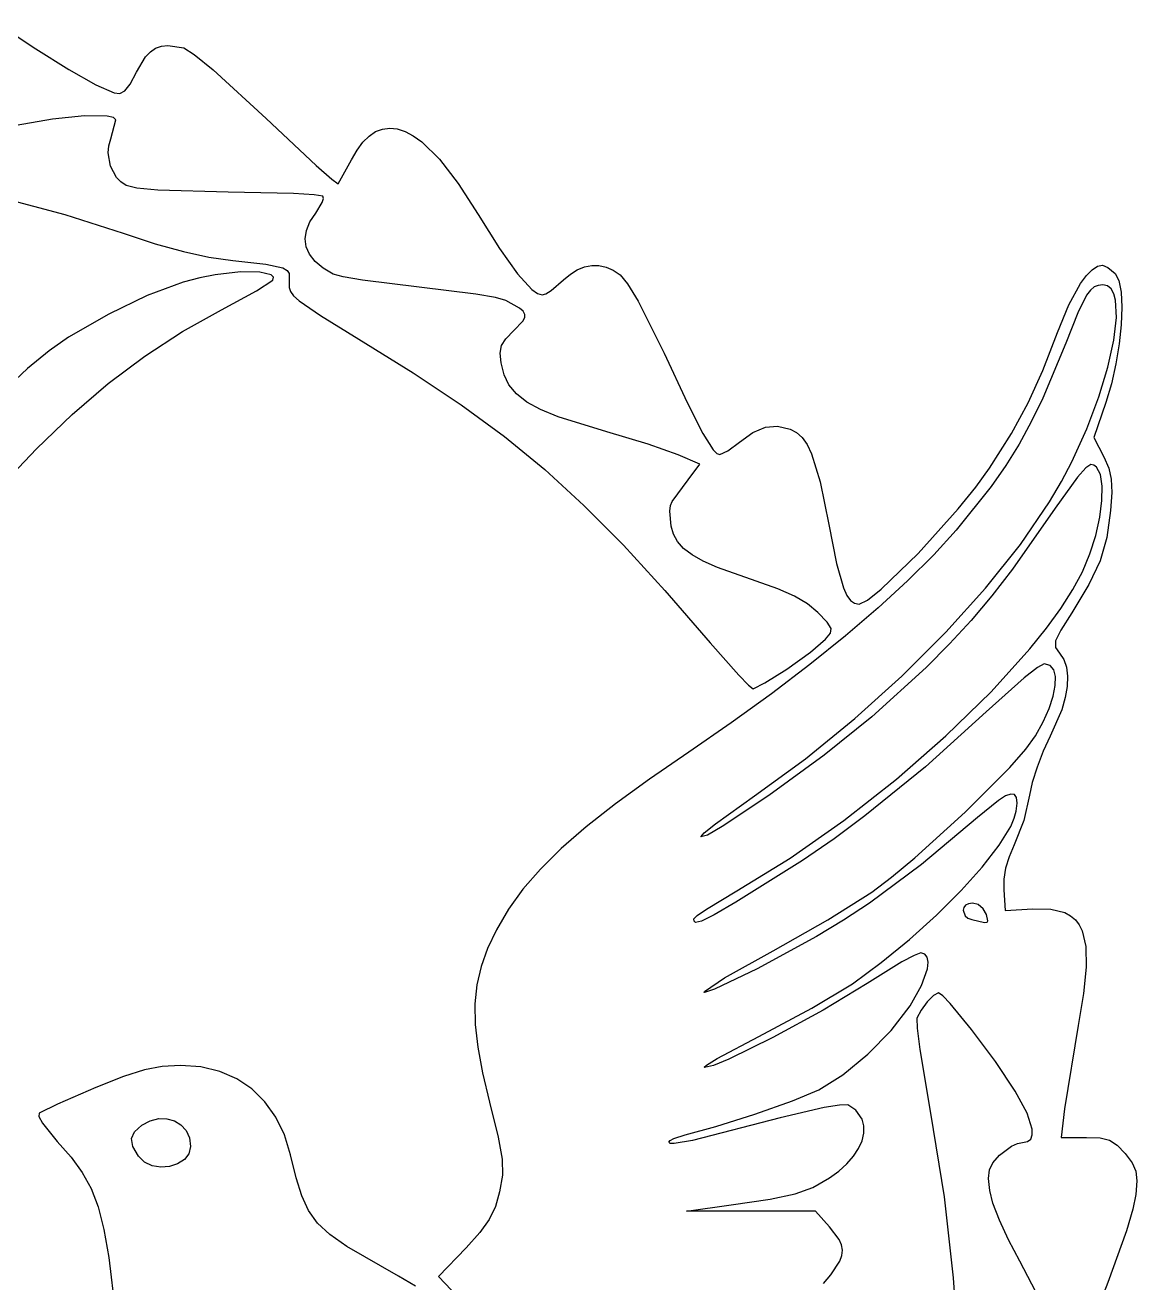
# Model space of a CAD drawing. Extents: x -77 to 287, y -42 to 339.
# Drawn here: x 142.7 to 285.2, y 171.2 to 332.4 of the extents above; entities that cross this region are included whole.
import ezdxf

# ---------------------------------------------------------------- set-up
doc = ezdxf.new("R2010")
doc.units = 0

msp = doc.modelspace()

# ---------------------------------------------------------------- linework, layer by layer
at = {"layer": 'Layer 1'}
for p, q in [((139.474231, 332.360531), (144.030946, 329.305763)), ((144.030946, 329.305763), (148.264165, 326.678092)), ((158.120446, 328.297867), (158.734664, 328.945781)), ((158.734664, 328.945781), (159.398492, 329.394479)), ((159.398492, 329.394479), (160.136015, 329.656171)), ((160.136015, 329.656171), (160.971318, 329.743066)), ((160.971318, 329.743066), (163.031599, 329.441298)), ((163.031599, 329.441298), (164.347929, 328.605828)), ((156.944506, 326.355556), (158.120446, 328.297867)), ((164.347929, 328.605828), (166.773352, 326.62184)), ((148.264165, 326.678092), (151.751159, 324.72817)), ((156.119363, 324.811838), (156.944506, 326.355556)), ((166.773352, 326.62184), (173.568507, 320.39556)), ((151.751159, 324.72817), (154.069201, 323.706647)), ((155.458481, 323.941811), (156.119363, 324.811838)), ((154.069201, 323.706647), (154.821785, 323.61643)), ((154.821785, 323.61643), (155.458481, 323.941811)), ((146.17892, 320.305215), (141.526599, 319.506228)), ((150.276684, 320.717743), (146.17892, 320.305215)), ((153.19419, 320.707895), (150.276684, 320.717743)), ((154.014814, 320.533357), (153.19419, 320.707895)), ((153.641738, 317.791395), (154.305737, 320.239757)), ((154.305737, 320.239757), (154.014814, 320.533357)), ((173.568507, 320.39556), (179.987986, 314.36957)), ((153.410695, 316.899016), (153.641738, 317.791395)), ((185.98074, 317.361448), (186.776825, 318.148502)), ((186.776825, 318.148502), (187.616886, 318.710989)), ((187.616886, 318.710989), (188.499917, 319.049344)), ((188.499917, 319.049344), (189.424914, 319.164)), ((189.424914, 319.164), (190.390869, 319.055391)), ((190.390869, 319.055391), (191.396779, 318.723953)), ((191.396779, 318.723953), (192.441637, 318.170118)), ((192.441637, 318.170118), (193.524437, 317.394321)), ((153.330756, 316.007319), (153.410695, 316.899016)), ((153.597092, 314.306951), (153.330756, 316.007319)), ((184.52452, 315.111905), (185.229637, 316.349394)), ((185.229637, 316.349394), (185.98074, 317.361448)), ((193.524437, 317.394321), (195.799844, 315.178577)), ((179.987986, 314.36957), (182.006753, 312.602382)), ((182.826505, 312.031653), (184.52452, 315.111905)), ((195.799844, 315.178577), (198.214957, 312.080193)), ((154.38655, 312.85225), (153.597092, 314.306951)), ((154.960512, 312.267637), (154.38655, 312.85225)), ((155.644932, 311.805175), (154.960512, 312.267637)), ((157.008676, 311.477965), (155.644932, 311.805175)), ((159.692394, 311.22611), (157.008676, 311.477965)), ((168.720536, 310.96763), (159.692394, 311.22611)), ((182.006753, 312.602382), (182.826505, 312.031653)), ((198.214957, 312.080193), (200.76173, 308.102643)), ((139.740668, 310.229988), (147.777667, 308.086849)), ((177.097165, 310.774529), (168.720536, 310.96763)), ((179.747306, 310.613926), (177.097165, 310.774529)), ((180.841695, 310.433968), (179.747306, 310.613926)), ((179.936848, 308.271189), (180.759837, 309.614857)), ((180.759837, 309.614857), (180.908252, 310.125465)), ((180.908252, 310.125465), (180.841695, 310.433968)), ((147.777667, 308.086849), (155.234784, 305.710874)), ((179.185622, 307.139512), (179.936848, 308.271189)), ((200.76173, 308.102643), (203.479266, 303.743682)), ((178.732105, 306.038893), (179.185622, 307.139512)), ((155.234784, 305.710874), (159.348802, 304.346344)), ((178.574458, 304.975808), (178.732105, 306.038893)), ((178.710838, 303.956732), (178.574458, 304.975808)), ((159.348802, 304.346344), (162.962855, 303.331579)), ((162.962855, 303.331579), (166.234481, 302.62725)), ((179.139406, 302.988142), (178.710838, 303.956732)), ((203.479266, 303.743682), (205.805726, 300.500724)), ((166.234481, 302.62725), (169.32122, 302.194024)), ((169.32122, 302.194024), (173.522946, 301.722176)), ((173.522946, 301.722176), (175.717697, 301.246569)), ((179.858321, 302.076511), (179.139406, 302.988142)), ((180.865743, 301.228316), (179.858321, 302.076511)), ((214.390618, 301.391906), (215.317192, 301.57362)), ((215.317192, 301.57362), (216.24734, 301.562595)), ((216.24734, 301.562595), (217.172943, 301.358084)), ((279.487001, 300.9974), (280.173396, 301.457092)), ((280.173396, 301.457092), (280.809178, 301.614664)), ((280.809178, 301.614664), (281.523265, 301.294441)), ((165.067386, 299.981659), (162.939858, 299.398528)), ((167.052323, 300.375119), (165.067386, 299.981659)), ((170.276885, 300.729421), (167.052323, 300.375119)), ((172.752115, 300.717803), (170.276885, 300.729421)), ((174.221659, 300.36401), (172.752115, 300.717803)), ((174.499188, 300.066219), (174.221659, 300.36401)), ((174.429163, 299.691788), (174.499188, 300.066219)), ((175.717697, 301.246569), (176.253784, 300.930669)), ((176.253784, 300.930669), (176.51772, 300.521802)), ((176.51772, 300.521802), (176.535261, 299.302471)), ((182.159831, 300.450032), (180.865743, 301.228316)), ((183.443705, 300.105631), (182.159831, 300.450032)), ((185.950756, 299.677887), (183.443705, 300.105631)), ((205.805726, 300.500724), (207.658151, 298.478295)), ((211.713544, 299.697794), (212.580674, 300.453247)), ((212.580674, 300.453247), (213.475738, 301.018199)), ((213.475738, 301.018199), (214.390618, 301.391906)), ((217.172943, 301.358084), (218.085879, 300.959341)), ((218.085879, 300.959341), (218.978028, 300.365619)), ((218.978028, 300.365619), (219.917907, 299.209636)), ((278.01466, 299.249799), (278.763066, 300.255124)), ((278.763066, 300.255124), (279.487001, 300.9974)), ((281.523265, 301.294441), (282.456975, 300.524539)), ((282.456975, 300.524539), (282.932989, 299.62254)), ((162.939858, 299.398528), (158.332942, 297.695564)), ((167.853721, 295.873542), (172.342754, 298.319584)), ((172.342754, 298.319584), (174.429163, 299.691788)), ((176.535261, 299.302471), (176.527718, 298.754546)), ((176.527718, 298.754546), (176.684871, 298.23237)), ((176.684871, 298.23237), (177.085186, 297.672801)), ((193.187069, 298.790218), (185.950756, 299.677887)), ((200.451295, 297.886825), (193.187069, 298.790218)), ((207.658151, 298.478295), (208.380676, 297.957444)), ((209.432194, 297.932177), (210.112098, 298.344004)), ((210.112098, 298.344004), (211.713544, 299.697794)), ((219.917907, 299.209636), (221.258546, 296.991829)), ((276.496724, 296.528152), (278.01466, 299.249799)), ((279.278051, 298.413012), (278.789417, 297.767405)), ((279.762283, 298.807628), (279.278051, 298.413012)), ((280.276319, 299.004991), (279.762283, 298.807628)), ((280.854364, 299.058837), (280.276319, 299.004991)), ((281.454757, 298.928771), (280.854364, 299.058837)), ((281.928615, 298.549628), (281.454757, 298.928771)), ((282.278832, 297.937993), (281.928615, 298.549628)), ((282.932989, 299.62254), (283.212706, 298.15009)), ((158.332942, 297.695564), (153.383403, 295.330852)), ((177.085186, 297.672801), (177.807129, 297.012694)), ((177.807129, 297.012694), (180.529758, 295.138301)), ((202.988565, 297.442058), (200.451295, 297.886825)), ((204.309339, 297.07687), (202.988565, 297.442058)), ((206.046356, 296.085322), (204.309339, 297.07687)), ((208.380676, 297.957444), (208.953583, 297.780924)), ((208.953583, 297.780924), (209.432194, 297.932177)), ((221.258546, 296.991829), (224.619987, 290.302049)), ((278.789417, 297.767405), (277.662124, 295.508277)), ((282.5083, 297.11045), (282.278832, 297.937993)), ((282.616567, 294.873978), (282.5083, 297.11045)), ((283.212706, 298.15009), (283.304803, 296.226368)), ((153.383403, 295.330852), (148.24307, 292.369016)), ((162.859667, 293.077947), (167.853721, 295.873542)), ((180.529758, 295.138301), (185.480483, 292.104046)), ((206.521914, 295.681862), (206.046356, 296.085322)), ((206.747572, 295.294491), (206.521914, 295.681862)), ((206.732381, 294.889119), (206.747572, 295.294491)), ((275.037762, 292.988748), (276.496724, 296.528152)), ((277.662124, 295.508277), (276.106763, 291.60035)), ((283.304803, 296.226368), (283.217957, 293.970553)), ((205.33222, 293.224093), (206.485391, 294.431656)), ((206.485391, 294.431656), (206.732381, 294.889119)), ((282.276564, 291.97289), (282.616567, 294.873978)), ((283.217957, 293.970553), (282.960845, 291.501827)), ((148.24307, 292.369016), (145.751161, 290.632183)), ((158.030137, 289.938134), (162.859667, 293.077947)), ((185.480483, 292.104046), (192.426171, 287.797327)), ((203.755827, 291.287714), (204.306437, 292.174805)), ((204.306437, 292.174805), (205.33222, 293.224093)), ((273.170255, 288.07648), (275.037762, 292.988748)), ((281.511439, 288.539859), (282.276564, 291.97289)), ((145.751161, 290.632183), (142.971657, 288.334997)), ((203.58938, 290.328478), (203.755827, 291.287714)), ((203.716086, 289.062755), (203.58938, 290.328478)), ((224.619987, 290.302049), (227.566544, 284.013884)), ((276.106763, 291.60035), (273.183637, 284.56995)), ((282.960845, 291.501827), (282.542145, 288.939367)), ((153.32363, 286.416526), (158.030137, 289.938134)), ((204.08629, 287.56197), (203.716086, 289.062755)), ((282.542145, 288.939367), (281.970534, 286.402354)), ((142.971657, 288.334997), (139.834624, 285.403535)), ((192.426171, 287.797327), (198.570822, 283.698089)), ((204.714362, 286.252572), (204.08629, 287.56197)), ((271.310232, 283.963775), (273.170255, 288.07648)), ((280.34434, 284.707562), (281.511439, 288.539859)), ((148.698643, 282.475545), (153.32363, 286.416526)), ((205.660033, 285.095562), (204.714362, 286.252572)), ((281.970534, 286.402354), (281.254691, 284.009967)), ((206.983034, 284.051944), (205.660033, 285.095562)), ((208.743098, 283.082721), (206.983034, 284.051944)), ((227.566544, 284.013884), (229.586852, 280.029772)), ((269.13911, 280.013403), (271.310232, 283.963775)), ((273.183637, 284.56995), (271.693302, 281.517031)), ((278.798416, 280.608673), (280.34434, 284.707562)), ((281.254691, 284.009967), (279.703349, 279.503883)), ((144.113675, 278.077615), (148.698643, 282.475545)), ((198.570822, 283.698089), (204.126916, 279.622653)), ((210.999956, 282.148897), (208.743098, 283.082721)), ((217.24298, 280.231457), (210.999956, 282.148897)), ((236.004033, 280.159192), (237.597848, 280.82639)), ((237.597848, 280.82639), (239.160883, 280.955511)), ((239.160883, 280.955511), (240.780488, 280.568588)), ((240.780488, 280.568588), (241.587574, 280.149815)), ((271.693302, 281.517031), (270.120105, 278.663701)), ((276.896813, 276.37587), (278.798416, 280.608673)), ((204.126916, 279.622653), (209.306938, 275.387343)), ((222.568744, 278.657192), (217.24298, 280.231457)), ((229.586852, 280.029772), (230.906262, 277.939863)), ((232.762207, 277.803593), (234.292086, 278.931883)), ((234.292086, 278.931883), (236.004033, 280.159192)), ((241.587574, 280.149815), (242.299591, 279.515043)), ((242.299591, 279.515043), (242.936793, 278.614116)), ((266.338307, 275.588134), (269.13911, 280.013403)), ((279.703349, 279.503883), (280.980247, 277.014956)), ((139.527224, 273.18516), (144.113675, 278.077615)), ((226.400659, 277.294238), (222.568744, 278.657192)), ((229.168765, 276.081766), (226.400659, 277.294238)), ((230.906262, 277.939863), (231.373552, 277.477156)), ((231.373552, 277.477156), (231.750125, 277.334305)), ((231.750125, 277.334305), (232.762207, 277.803593)), ((242.936793, 278.614116), (243.519431, 277.396879)), ((243.519431, 277.396879), (244.602021, 273.812857)), ((270.120105, 278.663701), (268.416286, 275.92851)), ((227.678573, 274.086398), (229.168765, 276.081766)), ((268.416286, 275.92851), (266.534083, 273.230009)), ((275.574516, 273.853824), (276.896813, 276.37587)), ((279.305526, 276.056391), (278.682705, 275.615237)), ((279.721437, 275.967666), (279.305526, 276.056391)), ((280.068019, 275.710797), (279.721437, 275.967666)), ((280.5575, 274.748464), (280.068019, 275.710797)), ((280.980247, 277.014956), (281.61355, 275.579109)), ((209.306938, 275.387343), (214.323369, 270.808482)), ((225.618477, 271.302708), (227.678573, 274.086398)), ((264.564827, 273.133314), (266.338307, 275.588134)), ((277.615507, 274.414073), (274.746373, 270.465521)), ((278.682705, 275.615237), (277.615507, 274.414073)), ((280.782579, 273.281065), (280.5575, 274.748464)), ((281.61355, 275.579109), (281.942136, 274.171174)), ((281.942136, 274.171174), (282.007079, 272.466248)), ((244.602021, 273.812857), (245.709378, 268.361734)), ((266.534083, 273.230009), (262.043489, 267.61728)), ((262.317556, 270.3588), (264.564827, 273.133314)), ((274.024643, 271.243188), (275.574516, 273.853824)), ((280.751865, 271.420275), (280.782579, 273.281065)), ((282.007079, 272.466248), (281.849452, 270.139427)), ((225.43202, 270.811009), (225.618477, 271.302708)), ((270.297775, 265.814643), (274.024643, 271.243188)), ((280.473966, 269.277768), (280.751865, 271.420275)), ((214.323369, 270.808482), (219.388691, 265.702393)), ((225.345621, 270.054973), (225.43202, 270.811009)), ((225.48988, 268.162093), (225.345621, 270.054973)), ((257.16762, 264.648367), (262.317556, 270.3588)), ((274.746373, 270.465521), (269.265558, 262.613216)), ((279.957491, 266.965217), (280.473966, 269.277768)), ((281.849452, 270.139427), (281.368517, 266.688118)), ((225.793696, 267.110964), (225.48988, 268.162093)), ((245.709378, 268.361734), (246.70096, 263.373322)), ((262.043489, 267.61728), (259.178871, 264.468873)), ((226.316222, 266.162354), (225.793696, 267.110964)), ((227.099622, 265.288964), (226.316222, 266.162354)), ((279.211049, 264.594297), (279.957491, 266.965217)), ((281.368517, 266.688118), (280.510429, 263.701468)), ((219.388691, 265.702393), (224.715388, 259.885398)), ((228.18606, 264.463496), (227.099622, 265.288964)), ((229.6177, 263.65865), (228.18606, 264.463496)), ((252.420459, 260.052184), (257.16762, 264.648367)), ((259.178871, 264.468873), (255.831809, 261.140497)), ((265.827421, 260.207226), (270.297775, 265.814643)), ((278.24325, 262.276682), (279.211049, 264.594297)), ((231.436705, 262.847128), (229.6177, 263.65865)), ((236.405468, 261.094859), (231.436705, 262.847128)), ((246.70096, 263.373322), (247.591603, 260.245654)), ((280.510429, 263.701468), (279.076621, 260.656946)), ((269.265558, 262.613216), (266.649026, 259.23012)), ((277.031932, 260.019572), (278.24325, 262.276682)), ((224.715388, 259.885398), (230.515942, 253.173821)), ((239.1985, 260.126739), (236.405468, 261.094859)), ((241.346612, 259.189175), (239.1985, 260.126739)), ((247.591603, 260.245654), (248.0411, 259.26968)), ((250.676657, 258.670484), (252.420459, 260.052184)), ((255.831809, 261.140497), (252.041011, 257.664274)), ((260.724796, 254.537925), (265.827421, 260.207226)), ((275.488887, 257.60858), (277.031932, 260.019572)), ((279.076621, 260.656946), (276.868526, 257.032022)), ((243.001542, 258.205512), (241.346612, 259.189175)), ((244.315031, 257.099092), (243.001542, 258.205512)), ((248.0411, 259.26968), (248.515797, 258.626992)), ((248.515797, 258.626992), (249.032505, 258.273621)), ((249.032505, 258.273621), (249.608035, 258.165601)), ((249.608035, 258.165601), (250.676657, 258.670484)), ((266.649026, 259.23012), (263.996794, 256.074295)), ((245.524382, 255.843512), (244.315031, 257.099092)), ((252.041011, 257.664274), (247.845186, 254.072325)), ((273.640669, 255.068189), (275.488887, 257.60858)), ((276.868526, 257.032022), (275.457707, 254.795966)), ((246.035319, 255.050265), (245.524382, 255.843512)), ((245.934867, 254.416894), (246.035319, 255.050265)), ((263.996794, 256.074295), (261.22015, 253.044664)), ((271.51383, 252.422885), (273.640669, 255.068189)), ((275.457707, 254.795966), (274.805234, 253.449866)), ((230.515942, 253.173821), (234.185561, 249.027793)), ((247.845186, 254.072325), (243.28304, 250.396769)), ((243.3741, 251.98684), (245.310053, 253.640944)), ((245.310053, 253.640944), (245.934867, 254.416894)), ((255.101112, 248.923732), (260.724796, 254.537925)), ((274.805234, 253.449866), (274.793015, 252.604353)), ((240.362732, 249.825644), (243.3741, 251.98684)), ((261.22015, 253.044664), (258.230383, 250.040152)), ((266.530501, 246.915481), (271.51383, 252.422885)), ((274.793015, 252.604353), (275.30296, 251.870056)), ((275.30296, 251.870056), (275.854465, 251.054729)), ((243.28304, 250.396769), (238.393283, 246.669729)), ((258.230383, 250.040152), (251.256628, 243.702187)), ((272.466421, 250.011202), (270.761232, 248.685434)), ((273.359773, 250.49812), (272.466421, 250.011202)), ((274.091902, 250.304264), (273.359773, 250.49812)), ((274.564738, 249.751005), (274.091902, 250.304264)), ((275.854465, 251.054729), (276.20305, 250.062678)), ((276.20305, 250.062678), (276.350328, 248.908461)), ((234.185561, 249.027793), (235.427958, 247.766555)), ((237.533078, 248.044263), (240.362732, 249.825644)), ((240.362732, 249.825644), (240.362732, 249.825644)), ((249.067582, 243.481638), (255.101112, 248.923732)), ((270.761232, 248.685434), (265.895088, 244.327272)), ((274.783411, 248.880807), (274.564738, 249.751005)), ((274.753052, 247.736136), (274.783411, 248.880807)), ((276.350328, 248.908461), (276.297908, 247.606638)), ((238.393283, 246.669729), (233.214624, 242.923324)), ((235.427958, 247.766555), (236.033999, 247.303336)), ((236.033999, 247.303336), (237.533078, 248.044263)), ((260.751321, 241.282251), (266.530501, 246.915481)), ((274.478792, 246.359456), (274.753052, 247.736136)), ((276.297908, 247.606638), (276.047404, 246.171769)), ((273.96576, 244.793232), (274.478792, 246.359456)), ((276.047404, 246.171769), (275.600426, 244.618412)), ((242.73542, 238.328633), (249.067582, 243.481638)), ((251.256628, 243.702187), (245.114415, 238.784088)), ((265.895088, 244.327272), (258.115875, 237.278714)), ((273.219088, 243.079929), (273.96576, 244.793232)), ((275.600426, 244.618412), (274.123497, 241.214474)), ((233.214624, 242.923324), (227.785769, 239.189676)), ((272.243906, 241.262011), (273.219088, 243.079929)), ((254.388713, 235.719076), (260.751321, 241.282251)), ((270.987532, 239.547473), (272.243906, 241.262011)), ((274.123497, 241.214474), (273.227096, 239.298965)), ((227.785769, 239.189676), (222.726761, 235.717181)), ((245.114415, 238.784088), (238.030336, 233.615177)), ((268.925329, 237.212381), (270.987532, 239.547473)), ((273.227096, 239.298965), (272.429712, 237.236185)), ((236.21584, 233.581706), (242.73542, 238.328633)), ((258.115875, 237.278714), (250.356771, 231.000676)), ((263.212897, 231.471282), (268.925329, 237.212381)), ((272.429712, 237.236185), (271.818115, 235.274008)), ((222.726761, 235.717181), (218.354474, 232.536501)), ((247.655099, 230.421839), (254.388713, 235.719076)), ((269.083354, 233.815426), (268.395196, 233.562227)), ((269.546486, 233.743133), (269.083354, 233.815426)), ((269.801341, 233.347978), (269.546486, 233.743133)), ((271.818115, 235.274008), (271.479072, 233.660305)), ((218.354474, 232.536501), (214.607773, 229.591205)), ((231.205751, 229.99443), (236.21584, 233.581706)), ((238.030336, 233.615177), (232.071513, 229.644027)), ((267.465262, 232.980902), (264.813074, 230.823348)), ((268.395196, 233.562227), (267.465262, 232.980902)), ((269.753218, 231.599612), (269.864669, 232.632593)), ((269.864669, 232.632593), (269.801341, 233.347978)), ((271.479072, 233.660305), (270.728105, 230.43194)), ((250.356771, 231.000676), (246.40037, 228.086425)), ((256.765541, 225.620208), (263.212897, 231.471282)), ((264.813074, 230.823348), (257.609388, 224.76376)), ((269.050969, 229.666275), (269.508358, 230.702041)), ((269.508358, 230.702041), (269.753218, 231.599612)), ((214.607773, 229.591205), (211.425522, 226.824861)), ((229.753354, 228.831476), (231.205751, 229.99443)), ((232.071513, 229.644027), (230.160048, 228.560292)), ((240.7629, 225.586423), (247.655099, 230.421839)), ((267.558679, 227.243344), (269.050969, 229.666275)), ((270.728105, 230.43194), (269.514391, 227.289184)), ((229.305067, 228.319213), (229.753354, 228.831476)), ((230.160048, 228.560292), (229.305067, 228.319213)), ((246.40037, 228.086425), (242.347727, 225.287794)), ((211.425522, 226.824861), (208.746585, 224.181038)), ((265.396502, 224.457193), (267.558679, 227.243344)), ((268.834028, 225.750474), (268.388859, 224.306676)), ((269.514391, 227.289184), (268.834028, 225.750474)), ((208.746585, 224.181038), (206.509825, 221.603304)), ((242.347727, 225.287794), (233.81869, 219.934707)), ((233.92454, 221.408711), (240.7629, 225.586423)), ((257.609388, 224.76376), (250.95657, 219.828085)), ((253.784683, 223.147646), (256.765541, 225.620208)), ((262.684593, 221.434197), (265.396502, 224.457193)), ((268.388859, 224.306676), (268.169192, 222.916479)), ((251.242192, 221.24065), (253.784683, 223.147646)), ((268.169192, 222.916479), (268.165334, 221.538573)), ((206.509825, 221.603304), (204.654108, 219.035229)), ((230.040296, 219.07435), (233.92454, 221.408711)), ((245.587945, 217.692693), (251.242192, 221.24065)), ((259.543105, 218.300731), (262.684593, 221.434197)), ((268.165334, 221.538573), (268.359526, 218.869758)), ((233.81869, 219.934707), (231.016757, 218.317437)), ((250.95657, 219.828085), (247.619141, 217.632485)), ((263.043565, 219.262557), (262.95735, 218.917963)), ((263.270099, 219.552963), (263.043565, 219.262557)), ((263.635407, 219.753426), (263.270099, 219.552963)), ((264.137944, 219.828193), (263.635407, 219.753426)), ((264.870783, 219.63301), (264.137944, 219.828193)), ((265.506246, 219.116986), (264.870783, 219.63301)), ((204.654108, 219.035229), (203.118297, 216.42038)), ((228.424726, 217.797), (228.858696, 218.244294)), ((228.466027, 217.517722), (228.424726, 217.797)), ((228.858696, 218.244294), (230.040296, 219.07435)), ((231.016757, 218.317437), (229.380263, 217.499929)), ((238.599551, 213.729114), (245.587945, 217.692693)), ((247.619141, 217.632485), (244.158315, 215.538786)), ((256.092191, 215.183171), (259.543105, 218.300731)), ((262.95735, 218.917963), (263.212054, 218.209235)), ((263.212054, 218.209235), (263.556063, 217.916609)), ((263.556063, 217.916609), (264.046569, 217.712816)), ((264.046569, 217.712816), (265.708184, 217.35242)), ((265.953867, 218.384414), (265.506246, 219.116986)), ((266.123177, 217.539583), (265.953867, 218.384414)), ((268.359526, 218.869758), (271.898912, 219.081182)), ((271.898912, 219.081182), (274.201022, 219.049966)), ((274.201022, 219.049966), (276.007213, 218.611498)), ((276.007213, 218.611498), (276.731494, 218.221144)), ((276.731494, 218.221144), (277.340381, 217.706898)), ((277.340381, 217.706898), (277.836735, 217.061398)), ((203.118297, 216.42038), (201.973997, 214.020417)), ((228.614491, 217.365384), (228.466027, 217.517722)), ((229.380263, 217.499929), (228.614491, 217.365384)), ((265.708184, 217.35242), (266.032449, 217.380815)), ((266.032449, 217.380815), (266.123177, 217.539583)), ((266.123177, 217.539583), (266.123177, 217.539583)), ((277.836735, 217.061398), (278.223419, 216.277286)), ((278.223419, 216.277286), (278.679223, 214.263782)), ((244.158315, 215.538786), (236.51832, 211.418327)), ((252.452006, 212.20789), (256.092191, 215.183171)), ((201.973997, 214.020417), (201.132316, 211.696167)), ((232.361452, 210.238987), (238.599551, 213.729114)), ((256.68223, 213.129868), (255.109524, 212.289191)), ((257.515191, 213.438626), (256.68223, 213.129868)), ((258.033723, 213.296048), (257.515191, 213.438626)), ((258.343071, 212.8895), (258.033723, 213.296048)), ((258.4496, 212.25076), (258.343071, 212.8895)), ((278.679223, 214.263782), (278.730687, 211.607509)), ((201.132316, 211.696167), (200.589664, 209.357612)), ((236.51832, 211.418327), (231.082671, 208.819159)), ((248.742702, 209.501264), (252.452006, 212.20789)), ((255.109524, 212.289191), (250.646404, 209.52566)), ((257.615923, 209.259175), (258.359675, 211.411607)), ((258.359675, 211.411607), (258.4496, 212.25076)), ((278.730687, 211.607509), (278.400708, 208.249585)), ((229.776437, 208.514191), (232.361452, 210.238987)), ((200.589664, 209.357612), (200.342452, 206.914735)), ((229.728888, 208.389813), (229.776437, 208.514191)), ((229.928262, 208.396427), (229.728888, 208.389813)), ((231.082671, 208.819159), (229.928262, 208.396427)), ((243.559955, 206.383202), (248.742702, 209.501264)), ((250.646404, 209.52566), (245.007456, 206.110388)), ((256.162737, 206.686431), (257.615923, 209.259175)), ((259.153881, 208.002418), (258.333075, 207.189787)), ((259.805421, 208.326972), (259.153881, 208.002418)), ((260.340337, 207.961626), (259.805421, 208.326972)), ((261.299348, 206.962047), (260.340337, 207.961626)), ((278.400708, 208.249585), (277.712178, 204.131131)), ((200.342452, 206.914735), (200.38709, 204.27752)), ((236.750843, 202.747291), (243.559955, 206.383202)), ((253.707483, 203.50937), (256.162737, 206.686431)), ((258.333075, 207.189787), (257.549976, 206.130621)), ((264.037598, 203.63894), (261.299348, 206.962047)), ((245.007456, 206.110388), (238.531677, 202.595987)), ((257.549976, 206.130621), (257.011557, 205.066464)), ((257.011557, 205.066464), (257.038448, 203.791676)), ((200.38709, 204.27752), (200.71999, 201.35595)), ((250.724332, 200.458387), (253.707483, 203.50937)), ((257.038448, 203.791676), (257.378142, 201.077817)), ((267.116057, 199.515152), (264.037598, 203.63894)), ((277.712178, 204.131131), (275.95692, 193.471226)), ((231.418862, 199.91899), (236.750843, 202.747291)), ((238.531677, 202.595987), (232.898538, 199.850661)), ((200.71999, 201.35595), (201.337562, 198.060008)), ((230.026365, 199.058611), (231.418862, 199.91899)), ((247.526565, 197.821759), (250.724332, 200.458387)), ((257.378142, 201.077817), (258.765706, 192.926283)), ((157.965743, 198.450732), (155.286287, 197.595115)), ((160.252849, 198.884377), (157.965743, 198.450732)), ((162.612174, 199.016647), (160.252849, 198.884377)), ((165.214876, 198.838785), (162.612174, 199.016647)), ((167.617791, 198.270009), (165.214876, 198.838785)), ((229.748453, 198.824353), (230.026365, 199.058611)), ((229.787512, 198.742617), (229.748453, 198.824353)), ((230.922794, 199.037716), (229.787512, 198.742617)), ((232.898538, 199.850661), (230.922794, 199.037716)), ((269.63061, 195.748186), (267.116057, 199.515152)), ((155.286287, 197.595115), (151.74991, 196.196931)), ((169.800856, 197.326619), (167.617791, 198.270009)), ((171.744005, 196.024912), (169.800856, 197.326619)), ((201.337562, 198.060008), (202.236217, 194.299678)), ((244.427462, 195.887765), (247.526565, 197.821759)), ((151.74991, 196.196931), (146.839461, 194.081053)), ((173.427171, 194.381186), (171.744005, 196.024912)), ((241.085729, 194.490303), (244.427462, 195.887765)), ((271.146857, 192.907917), (269.63061, 195.748186)), ((146.839461, 194.081053), (144.454702, 192.903722)), ((174.830288, 192.411739), (173.427171, 194.381186)), ((202.236217, 194.299678), (203.342798, 189.844617)), ((236.260507, 192.777686), (241.085729, 194.490303)), ((245.130588, 193.634755), (239.471234, 192.305038)), ((247.116556, 193.95535), (245.130588, 193.634755)), ((248.159922, 193.973446), (247.116556, 193.95535)), ((249.175122, 193.27865), (248.159922, 193.973446)), ((275.95692, 193.471226), (275.531586, 189.797223)), ((144.454702, 192.903722), (144.446475, 192.463375)), ((144.446475, 192.463375), (144.876815, 191.643129)), ((157.642693, 191.358386), (158.713654, 191.934148)), ((158.713654, 191.934148), (159.79806, 192.206988)), ((159.79806, 192.206988), (160.847753, 192.197773)), ((160.847753, 192.197773), (161.814578, 191.927369)), ((161.814578, 191.927369), (162.65038, 191.416645)), ((175.933292, 190.132869), (174.830288, 192.411739)), ((239.471234, 192.305038), (228.233071, 189.42309)), ((231.238535, 191.182185), (236.260507, 192.777686)), ((249.991973, 192.123614), (249.175122, 193.27865)), ((250.237131, 191.265419), (249.991973, 192.123614)), ((258.765706, 192.926283), (260.53613, 182.193056)), ((271.811014, 190.843809), (271.146857, 192.907917)), ((144.876815, 191.643129), (146.791508, 189.269874)), ((156.295659, 189.651148), (156.678848, 190.511782)), ((156.678848, 190.511782), (157.642693, 191.358386)), ((162.65038, 191.416645), (163.307003, 190.686467)), ((163.307003, 190.686467), (163.736291, 189.757701)), ((227.30655, 190.136076), (231.238535, 191.182185)), ((250.004574, 189.367325), (250.237076, 190.339044)), ((250.237076, 190.339044), (250.237131, 191.265419)), ((271.822291, 190.111737), (271.811014, 190.843809)), ((146.791508, 189.269874), (148.573505, 187.257584)), ((156.479631, 188.650429), (156.295659, 189.651148)), ((157.217271, 187.383571), (156.479631, 188.650429)), ((163.890088, 188.651214), (163.673121, 187.707264)), ((163.736291, 189.757701), (163.890088, 188.651214)), ((176.716117, 187.560874), (175.933292, 190.132869)), ((203.342798, 189.844617), (203.860355, 187.015015)), ((225.229942, 189.191382), (225.3938, 189.421942)), ((225.391519, 189.040822), (225.229942, 189.191382)), ((225.911075, 189.02164), (225.391519, 189.040822)), ((225.3938, 189.421942), (225.839946, 189.676909)), ((225.839946, 189.676909), (227.30655, 190.136076)), ((228.233071, 189.42309), (225.911075, 189.02164)), ((249.552388, 188.373099), (250.004574, 189.367325)), ((267.611646, 187.510038), (269.159627, 188.6741)), ((269.159627, 188.6741), (269.929311, 189.028211)), ((269.929311, 189.028211), (270.566834, 189.158266)), ((270.566834, 189.158266), (271.200708, 189.265397)), ((271.200708, 189.265397), (271.619025, 189.58441)), ((271.619025, 189.58441), (271.822291, 190.111737)), ((275.531586, 189.797223), (278.757538, 189.797223)), ((278.757538, 189.797223), (280.51869, 189.731271)), ((280.51869, 189.731271), (281.730703, 189.450088)), ((281.730703, 189.450088), (282.694951, 188.82868)), ((282.694951, 188.82868), (283.712807, 187.742055)), ((148.573505, 187.257584), (150.001854, 185.321674)), ((157.992283, 186.628068), (157.217271, 187.383571)), ((157.217271, 187.383571), (157.217271, 187.383571)), ((163.673121, 187.707264), (163.086623, 186.951036)), ((177.417958, 184.639806), (176.716117, 187.560874)), ((203.860355, 187.015015), (203.882853, 184.961187)), ((248.040026, 186.40847), (248.893284, 187.379202)), ((248.893284, 187.379202), (249.552388, 188.373099)), ((266.757224, 186.547827), (267.611646, 187.510038)), ((283.712807, 187.742055), (284.61344, 186.553794)), ((158.977386, 186.170399), (157.992283, 186.628068)), ((160.075974, 185.992214), (158.977386, 186.170399)), ((161.191446, 186.075159), (160.075974, 185.992214)), ((162.227196, 186.400884), (161.191446, 186.075159)), ((163.086623, 186.951036), (162.227196, 186.400884)), ((245.802108, 184.627846), (247.005379, 185.483739)), ((247.005379, 185.483739), (248.040026, 186.40847)), ((266.20469, 184.551493), (266.312965, 185.650981)), ((266.312965, 185.650981), (266.757224, 186.547827)), ((284.61344, 186.553794), (285.090457, 185.489125)), ((285.090457, 185.489125), (285.227151, 184.233073)), ((150.001854, 185.321674), (151.137841, 183.265638)), ((178.13165, 182.315215), (177.417958, 184.639806)), ((203.882853, 184.961187), (203.504258, 182.833449)), ((243.660521, 183.401255), (245.802108, 184.627846)), ((266.358223, 182.981356), (266.20469, 184.551493)), ((285.227151, 184.233073), (285.106816, 182.470663)), ((151.137841, 183.265638), (152.042754, 180.892969)), ((178.998328, 180.428864), (178.13165, 182.315215)), ((203.504258, 182.833449), (202.965246, 180.925852)), ((238.20503, 181.891806), (241.407199, 182.566447)), ((241.407199, 182.566447), (243.660521, 183.401255)), ((260.53613, 182.193056), (261.688469, 171.81625)), ((266.767588, 181.357874), (266.358223, 182.981356)), ((285.106816, 182.470663), (284.719865, 180.586997)), ((152.042754, 180.892969), (152.77788, 178.007161)), ((202.965246, 180.925852), (202.188523, 179.290857)), ((227.466291, 180.343806), (233.216902, 181.145715)), ((233.216902, 181.145715), (238.20503, 181.891806)), ((267.592454, 179.197183), (266.767588, 181.357874)), ((284.719865, 180.586997), (283.914136, 177.835743)), ((180.159126, 178.822515), (178.998328, 180.428864)), ((202.188523, 179.290857), (200.99544, 177.629511)), ((235.751356, 180.341875), (227.466291, 180.343806)), ((244.036427, 180.339948), (235.751356, 180.341875)), ((245.814926, 178.349454), (244.036427, 180.339948)), ((268.762377, 176.665004), (267.592454, 179.197183)), ((152.77788, 178.007161), (153.404505, 174.41171)), ((181.755178, 177.337931), (180.159126, 178.822515)), ((183.927618, 175.816875), (181.755178, 177.337931)), ((200.99544, 177.629511), (199.207351, 175.642861)), ((247.053777, 176.726454), (245.814926, 178.349454)), ((283.914136, 177.835743), (281.517443, 171.208614)), ((190.566201, 172.032395), (183.927618, 175.816875)), ((247.372565, 176.02304), (247.053777, 176.726454)), ((247.492361, 175.344735), (247.372565, 176.02304)), ((270.206916, 173.927057), (268.762377, 176.665004)), ((153.404505, 174.41171), (154.577401, 164.305851)), ((199.207351, 175.642861), (195.695734, 171.961292)), ((247.139269, 173.922604), (247.414237, 174.656327)), ((247.414237, 174.656327), (247.492361, 175.344735)), ((246.003092, 172.178366), (247.139269, 173.922604)), ((272.278939, 169.999608), (270.206916, 173.927057)), ((192.72085, 170.752478), (190.566201, 172.032395)), ((195.695734, 171.961292), (200.749826, 166.662468)), ((245.065278, 171.088106), (246.003092, 172.178366)), ((261.688469, 171.81625), (262.032224, 166.746261)), ((281.517443, 171.208614), (279.20652, 165.264584))]:
    msp.add_line(p, q, dxfattribs=at)

doc.saveas('drawing.dxf')
